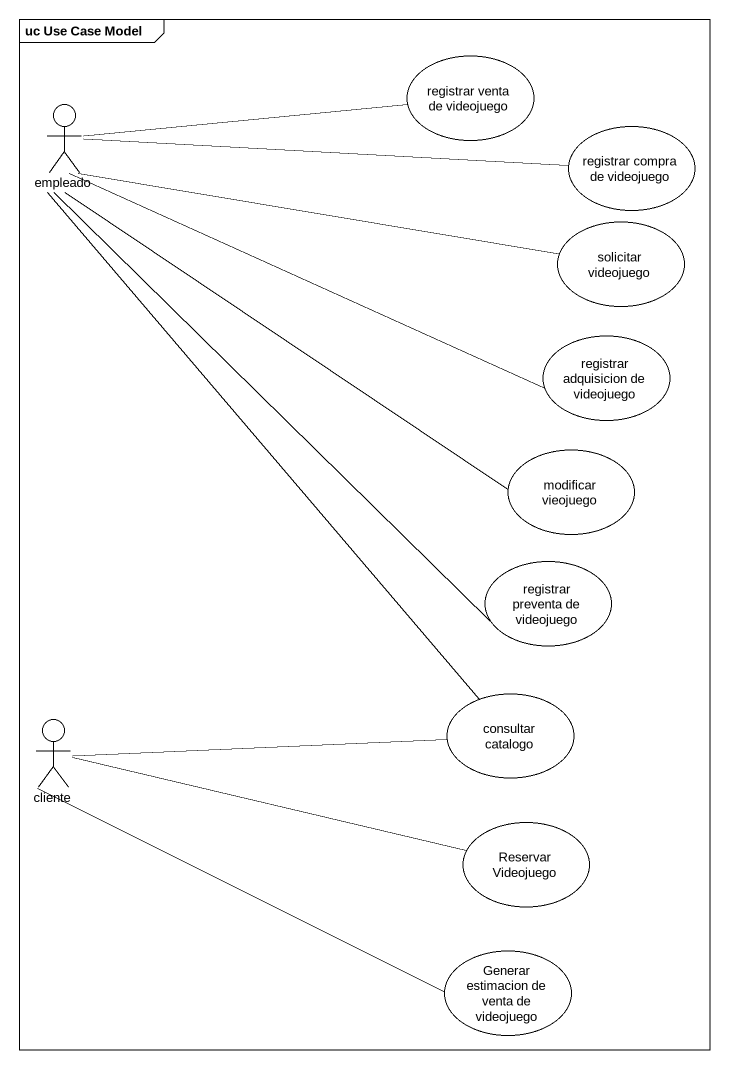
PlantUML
@startuml
mainframe uc Use Case Model
usecase "registrar venta de videojuego" as registrar_venta_de
actor empleado
usecase "registrar compra de videojuego" as registrar_compra_de
usecase "solicitar videojuego" as solicitar_videojuego
usecase "registrar adquisicion de videojuego" as registrar_adquisicion_de
usecase "modificar vieojuego" as modificar_vieojuego
usecase "registrar preventa de videojuego" as registrar_preventa_de
actor cliente
usecase "consultar catalogo" as consultar_catalogo
usecase "Reservar Videojuego" as Reservar_Videojuego
usecase "Generar estimacion de venta de videojuego" as Generar_estimacion_de_venta
empleado -right- registrar_venta_de
empleado -right- registrar_compra_de
empleado -right- solicitar_videojuego
empleado -right- registrar_adquisicion_de
empleado -- modificar_vieojuego
empleado -- registrar_preventa_de
empleado -- consultar_catalogo
cliente -right- consultar_catalogo
cliente -right- Reservar_Videojuego
cliente -right- Generar_estimacion_de_venta
@enduml
